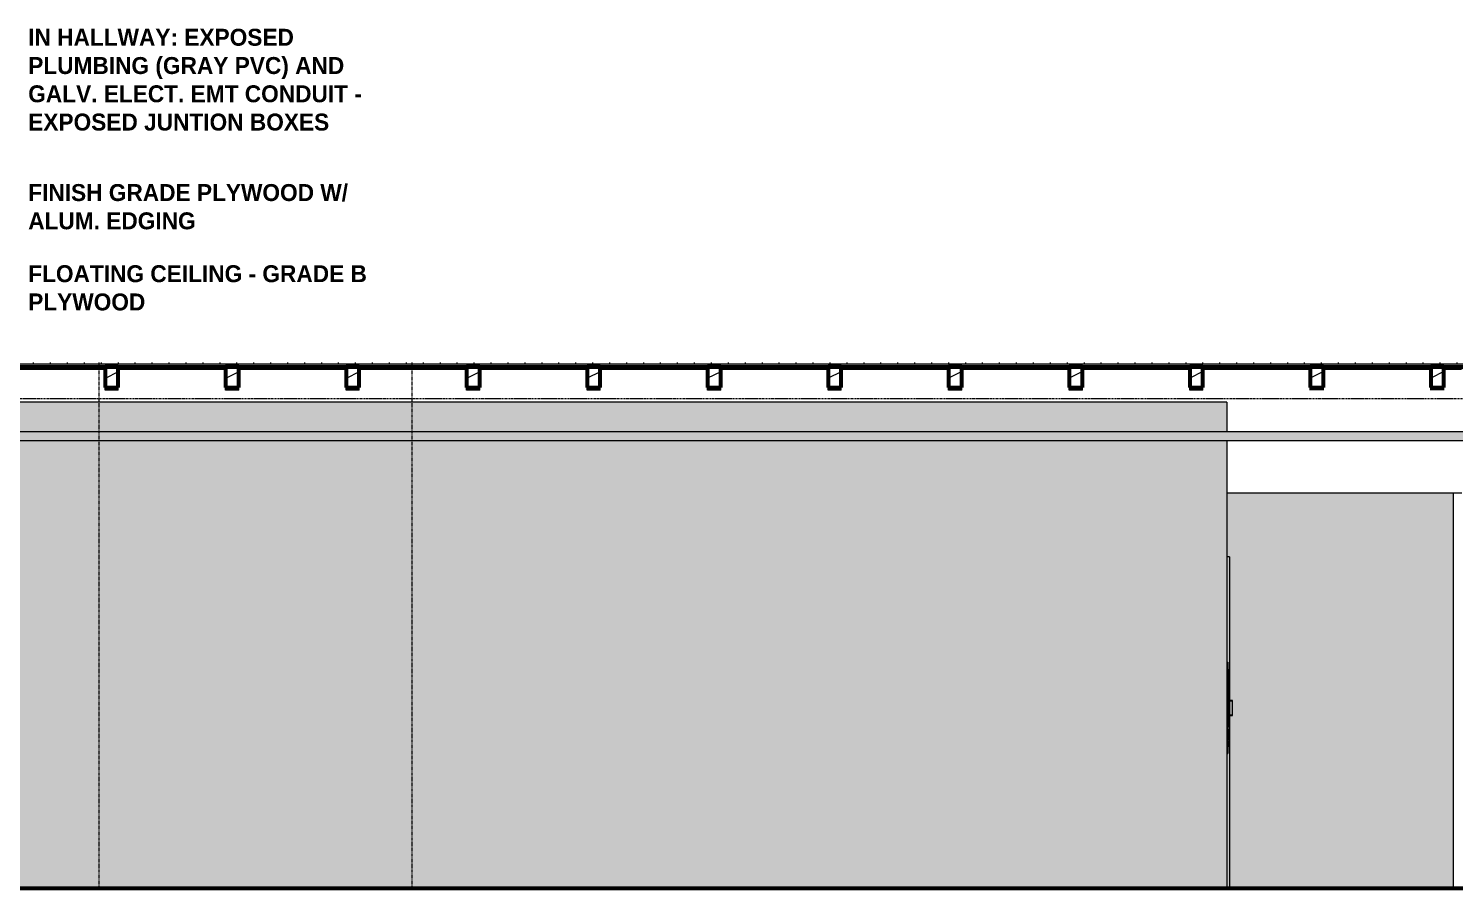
# Model space of a CAD drawing. Header units: inches. Extents: x 10304 to 16189, y 229 to 496.
# Drawn here: x 11051.7 to 11430.3, y 268 to 496.2 of the extents above; entities that cross this region are included whole.
import ezdxf

# ---------------------------------------------------------------- set-up
doc = ezdxf.new("R2010")
doc.units = ezdxf.units.IN
doc.header["$MEASUREMENT"] = 0
doc.linetypes.add('Aligning Line 1_8_', pattern=[0.25, 0.125, -0.125])
doc.linetypes.add('Grid Line 1_2_', pattern=[0.875, 0.5, -0.125, 0.125, -0.125])
for name, color, linetype, lineweight in [('0-1', 7, 'Continuous', 5), ('0-2', 10, 'Continuous', 9), ('A-DOOR', 31, 'Continuous', 18), ('A-DOOR-FRAM', 31, 'Continuous', 9), ('A-DOOR-FRAM-1', 31, 'Continuous', 18), ('A-FLOR-1', 53, 'Continuous', 5), ('A-FLOR-2', 250, 'Continuous', 60), ('A-FLOR-3', 7, 'Continuous', 18), ('A-FLOR-LEVL-1', 51, 'Grid Line 1_2_', 9), ('A-FLOR-MCUT-1', 7, 'Continuous', 18), ('A-FLOR-PATT-1', 10, 'Continuous', 9), ('A-FLOR-PATT-2', 253, 'Continuous', 9), ('A-ROOF-1', 7, 'Continuous', 18), ('E-FIRE', 2, 'Continuous', 9), ('G-ANNO-SYMB', 111, 'Aligning Line 1_8_', 9), ('G-ANNO-TEXT', 231, 'Continuous', 9), ('I-WALL', 2, 'Continuous', 18), ('I-WALL-3', 2, 'Continuous', 5), ('P-PIPE', 3, 'Continuous', 9), ('P-PIPE-1', 3, 'Continuous', 5), ('S-BEAM', 12, 'Continuous', 9), ('S-BEAM-1', 10, 'Continuous', 9), ('S-BEAM-2', 250, 'Continuous', 60)]:
    doc.layers.add(name, color=color, linetype=linetype, lineweight=lineweight)
doc.styles.add('Century Gothic_B', font='GOTHICB.TTF', dxfattribs={"height": 4.5})
pattern_1 = [(216.87, (11407.228, 7.997), (23.9897714, 15.993643), [3.998, -35.986]), (206.565, (11412.026, 5.598), (-7.99708, -7.99662), [8.941, -8.941]), (198.435, (11412.026, 1.599), (-15.993845, -7.997098), [5.058, -20.23])]
pattern_2 = [(180.895, (11407.228, 400.879), (22.072962879, 0.302817983), [3.199, -28.792]), (180.597, (11412.026, 400.829), (-11.193527481, -0.19964098), [7.997, -7.997]), (180.398, (11412.026, 400.746), (-17.592186552, -0.178205865), [4.798, -19.193])]

# ---------------------------------------------------------------- blocks, each defined once
blk = doc.blocks.new('CTR - 1st Phase - Shell_rvt-1-INTERIOR ELEVATION - CORRIDOR NORTH _302_N_ - 3RD FLOOR - NORTH WALL')
at = {"layer": 'A-FLOR-1'}
h = blk.add_hatch(color=256, dxfattribs=at)
h.paths.add_polyline_path([(11702.77, 405.38), (11712, 405.38), (11712, 406.39), (11683.5, 406.39), (11683.5, 405.75), (11687.61, 405.75), (11687.61, 405.38), (11688.74, 405.38)], flags=0)
h.paths.add_polyline_path([(11715.5, 405.38), (11744, 405.39), (11744, 406.39), (11715.5, 406.39), (11715.5, 405.52)], flags=0)
h.paths.add_polyline_path([(11008, 405.38), (11008, 406.39), (10979.5, 406.39), (10979.5, 405.38), (11007.85, 405.38)], flags=0)
h.paths.add_polyline_path([(11023.1, 405.38), (11024.23, 405.38), (11024.23, 405.75), (11040, 405.77), (11040, 406.39), (11011.5, 406.39), (11011.5, 405.38)], flags=0)
h.paths.add_polyline_path([(10967.19, 405.38), (10976, 405.38), (10976, 406.39), (10947.5, 406.39), (10947.5, 405.75), (10965.44, 405.75), (10965.44, 405.38), (10967.1, 405.38)], flags=0)
h.paths.add_polyline_path([(10354.9, 405.38), (10368, 405.38), (10368, 406.39), (10352.45, 406.38), (10352.46, 405.38)], flags=0)
h.paths.add_polyline_path([(10371.5, 405.38), (10400, 405.38), (10400, 406.39), (10371.5, 406.37), (10371.5, 405.51)], flags=0)
h.paths.add_polyline_path([(10403.5, 405.38), (10410.69, 405.38), (10410.69, 405.75), (10432, 405.75), (10432, 406.39), (10403.5, 406.39), (10403.5, 405.71)], flags=0)
h.paths.add_polyline_path([(10710.2, 405.38), (10710.94, 405.38), (10710.94, 405.75), (10720, 405.75), (10720, 406.39), (10691.5, 406.39), (10691.5, 405.38), (10709.81, 405.38)], flags=0)
h.paths.add_polyline_path([(10688, 405.38), (10688, 406.39), (10659.5, 406.39), (10659.5, 405.38), (10679.14, 405.38)], flags=0)
h.paths.add_polyline_path([(10652.15, 405.38), (10656, 405.38), (10656, 406.39), (10627.5, 406.39), (10627.5, 405.75), (10652.15, 405.75)], flags=0)
h.paths.add_polyline_path([(11433.9, 405.66), (11456, 405.66), (11456, 406.39), (11427.5, 406.39), (11427.5, 405.75), (11432.31, 405.75), (11432.31, 405.66)], flags=0)
h.paths.add_polyline_path([(11551.69, 405.66), (11551.69, 405.75), (11552, 405.75), (11552, 406.39), (11523.5, 406.39), (11523.5, 405.66), (11550.64, 405.66)], flags=0)
h.paths.add_polyline_path([(11460.42, 405.66), (11488, 405.66), (11488, 406.39), (11459.5, 406.39), (11459.5, 405.66)], flags=0)
h.paths.add_polyline_path([(11491.5, 405.66), (11520, 405.66), (11520, 406.39), (11491.5, 406.39), (11491.5, 405.71)], flags=0)
h.paths.add_polyline_path([(10819.5, 405.75), (10848, 405.75), (10848, 406.39), (10819.5, 406.39), (10819.5, 405.9)], flags=0)
h.paths.add_polyline_path([(11584, 405.75), (11584, 406.39), (11555.5, 406.39), (11555.5, 405.75), (11577.1, 405.75)], flags=0)
h.paths.add_polyline_path([(10766.26, 405.75), (10784, 405.75), (10784, 406.39), (10755.5, 406.39), (10755.5, 405.75)], flags=0)
h.paths.add_polyline_path([(11587.5, 405.75), (11616, 405.75), (11616, 406.39), (11587.5, 406.39), (11587.5, 405.79)], flags=0)
h.paths.add_polyline_path([(10816, 405.75), (10816, 406.39), (10787.5, 406.39), (10787.5, 405.75), (10809.82, 405.75)], flags=0)
h.paths.add_polyline_path([(10851.5, 405.75), (10880, 405.75), (10880, 406.39), (10851.5, 406.39), (10851.5, 405.87)], flags=0)
h.paths.add_polyline_path([(10752, 405.75), (10752, 406.39), (10723.5, 406.39), (10723.5, 405.75), (10744.48, 405.75)], flags=0)
h.paths.add_polyline_path([(10883.5, 405.75), (10912, 405.75), (10912, 406.39), (10883.5, 406.39), (10883.5, 405.84)], flags=0)
h.paths.add_polyline_path([(10915.5, 405.75), (10944, 405.75), (10944, 406.39), (10915.5, 406.39), (10915.5, 405.8)], flags=0)
h.paths.add_polyline_path([(10624, 405.75), (10624, 406.39), (10595.5, 406.39), (10595.5, 405.75), (10613.8, 405.75)], flags=0)
h.paths.add_polyline_path([(11619.5, 405.75), (11648, 405.75), (11648, 406.39), (11619.5, 406.39), (11619.5, 405.91)], flags=0)
h.paths.add_polyline_path([(10435.5, 405.75), (10464, 405.75), (10464, 406.39), (10435.5, 406.39), (10435.5, 406.21)], flags=0)
h.paths.add_polyline_path([(11424, 405.75), (11424, 406.39), (11395.5, 406.39), (11395.5, 405.75), (11419.64, 405.75)], flags=0)
h.paths.add_polyline_path([(11651.5, 405.75), (11680, 405.75), (11680, 406.39), (11651.5, 406.39), (11651.5, 406.03)], flags=0)
h.paths.add_polyline_path([(10467.5, 405.75), (10496, 405.75), (10496, 406.39), (10467.5, 406.39), (10467.5, 406.14)], flags=0)
h.paths.add_polyline_path([(11392, 405.75), (11392, 406.39), (11363.5, 406.39), (11363.5, 405.75), (11376.08, 405.75)], flags=0)
h.paths.add_polyline_path([(10592, 405.75), (10592, 406.39), (10563.5, 406.39), (10563.5, 405.75), (10570.25, 405.75)], flags=0)
h.paths.add_polyline_path([(11360, 405.75), (11360, 406.39), (11331.5, 406.39), (11331.5, 405.75), (11354.3, 405.75)], flags=0)
h.paths.add_polyline_path([(11168, 405.75), (11168, 406.39), (11139.5, 406.39), (11139.5, 405.75), (11158.29, 405.75)], flags=0)
h.paths.add_polyline_path([(11328, 405.75), (11328, 406.39), (11299.5, 406.39), (11299.5, 405.75), (11310.74, 405.75)], flags=0)
h.paths.add_polyline_path([(11043.5, 405.75), (11072, 405.75), (11072, 406.39), (11043.5, 406.39), (11043.5, 405.77)], flags=0)
h.paths.add_polyline_path([(10499.5, 405.75), (10528, 405.75), (10528, 406.39), (10499.5, 406.39), (10499.5, 406.08)], flags=0)
h.paths.add_polyline_path([(11296, 405.75), (11296, 406.39), (11267.5, 406.39), (11267.5, 405.75), (11288.96, 405.75)], flags=0)
h.paths.add_polyline_path([(10560, 405.75), (10560, 406.39), (10531.5, 406.39), (10531.5, 405.75), (10548.47, 405.75)], flags=0)
h.paths.add_polyline_path([(11075.5, 405.75), (11104, 405.75), (11104, 406.39), (11075.5, 406.39), (11075.5, 405.8)], flags=0)
h.paths.add_polyline_path([(11264, 405.75), (11264, 406.39), (11235.5, 406.39), (11235.5, 405.75), (11245.4, 405.75)], flags=0)
h.paths.add_polyline_path([(11107.5, 405.75), (11136, 405.75), (11136, 406.39), (11107.5, 406.39), (11107.5, 405.83)], flags=0)
h.paths.add_polyline_path([(11232, 405.75), (11232, 406.39), (11203.5, 406.39), (11203.5, 405.75), (11223.63, 405.75)], flags=0)
h.paths.add_polyline_path([(11171.5, 405.75), (11200, 405.75), (11200, 406.39), (11171.5, 406.39), (11171.5, 405.88)], flags=0)
at = {"layer": 'A-FLOR-PATT-1'}
h = blk.add_hatch(dxfattribs=at)
h.set_pattern_fill('FP_1', color=256, style=0, pattern_type=2)
h.set_pattern_definition([(0, (11404.029, 0), (0, 2.399), []), (315, (11404.029, 0), (2.3985062, 0), [3.393, -3.393]), (45, (11404.029, 0), (2.3985062, 0), [3.393, -3.393])])
h.paths.add_polyline_path([(11724.55, 406.39), (11746.33, 406.39), (11746.31, 407.14), (10352.45, 407.14), (10352.46, 406.39), (11702.77, 406.39)], flags=0)
at = {"layer": 'A-FLOR-PATT-2'}
h = blk.add_hatch(dxfattribs=at)
h.set_pattern_fill('FP_2', color=256, style=0, pattern_type=2)
h.set_pattern_definition([(0, (11404.029, 0), (0, 4.5), []), (90, (11404.029, 0), (-4.5, 3e-16), [])])
h.paths.add_polyline_path([(11092.95, 407.14), (11746.33, 407.14), (11746.33, 407.54), (10352.45, 407.54), (10352.45, 407.14), (11071.17, 407.14)], flags=0)
at = {"layer": 'A-FLOR-2'}
for p, q in [((10352.45, 406.39), (11746.33, 406.39)), ((11746.33, 268), (10352.45, 268))]:
    blk.add_line(p, q, dxfattribs=at)
at = {"layer": 'A-FLOR-3'}
for p, q in [((11043.5, 405.75), (11072, 405.75)), ((11075.5, 405.75), (11104, 405.75)), ((11107.5, 405.75), (11136, 405.75)), ((11139.5, 405.75), (11168, 405.75)), ((11171.5, 405.75), (11200, 405.75)), ((11203.5, 405.75), (11232, 405.75)), ((11235.5, 405.75), (11264, 405.75)), ((11267.5, 405.75), (11296, 405.75)), ((11299.5, 405.75), (11328, 405.75)), ((11331.5, 405.75), (11360, 405.75)), ((11363.5, 405.75), (11392, 405.75)), ((11395.5, 405.75), (11424, 405.75)), ((11427.5, 405.75), (11432.19, 405.75))]:
    blk.add_line(p, q, dxfattribs=at)
at = {"layer": 'A-FLOR-MCUT-1'}
blk.add_line((11746.33, 407.14), (10352.45, 407.14), dxfattribs=at)
at = {"layer": 'A-ROOF-1'}
blk.add_line((11432.31, 372.87), (11369.86, 372.87), dxfattribs=at)
blk = doc.blocks.new('LVL-Laminated Veneer Lumber - 4X6 S_ PINE - NO_ 1-V20-INTERIOR ELEVATION - CORRIDOR NORTH _302_N_ - 3RD FLOOR - NORTH WALL')
at = {"layer": 'S-BEAM'}
h = blk.add_hatch(dxfattribs=at)
h.set_pattern_fill('FP_5', color=256, style=0, pattern_type=2)
h.set_pattern_definition(pattern_1)
h.paths.add_polyline_path([(11072, 400.89), (11075.5, 400.89), (11075.5, 406.39), (11072, 406.39), (11072, 405.75)], flags=0)
at = {"layer": 'S-BEAM-1'}
h = blk.add_hatch(dxfattribs=at)
h.set_pattern_fill('FP_6', color=256, style=0, pattern_type=2)
h.set_pattern_definition(pattern_2)
h.paths.add_polyline_path([(11075.5, 400.25), (11075.5, 400.89), (11072, 400.89), (11072, 400.25)], flags=0)
for p, q in [((11072, 400.25), (11072, 400.89)), ((11075.5, 400.25), (11072, 400.25)), ((11075.5, 400.25), (11075.5, 400.89))]:
    blk.add_line(p, q, dxfattribs=at)
at = {"layer": 'S-BEAM-2'}
for p, q in [((11075.5, 406.39), (11072, 406.39)), ((11072, 406.39), (11072, 400.89)), ((11075.5, 400.89), (11075.5, 406.39)), ((11072, 400.89), (11075.5, 400.89))]:
    blk.add_line(p, q, dxfattribs=at)
blk = doc.blocks.new('LVL-Laminated Veneer Lumber - 4X6 S_ PINE - NO_ 1-V21-INTERIOR ELEVATION - CORRIDOR NORTH _302_N_ - 3RD FLOOR - NORTH WALL')
at = {"layer": 'S-BEAM'}
h = blk.add_hatch(dxfattribs=at)
h.set_pattern_fill('FP_5', color=256, style=0, pattern_type=2)
h.set_pattern_definition(pattern_1)
h.paths.add_polyline_path([(11104, 400.89), (11107.5, 400.89), (11107.5, 406.39), (11104, 406.39), (11104, 405.75)], flags=0)
at = {"layer": 'S-BEAM-1'}
h = blk.add_hatch(dxfattribs=at)
h.set_pattern_fill('FP_6', color=256, style=0, pattern_type=2)
h.set_pattern_definition(pattern_2)
h.paths.add_polyline_path([(11107.5, 400.25), (11107.5, 400.89), (11104, 400.89), (11104, 400.25)], flags=0)
for p, q in [((11104, 400.25), (11104, 400.89)), ((11107.5, 400.25), (11104, 400.25)), ((11107.5, 400.25), (11107.5, 400.89))]:
    blk.add_line(p, q, dxfattribs=at)
at = {"layer": 'S-BEAM-2'}
for p, q in [((11107.5, 406.39), (11104, 406.39)), ((11104, 406.39), (11104, 400.89)), ((11107.5, 400.89), (11107.5, 406.39)), ((11104, 400.89), (11107.5, 400.89))]:
    blk.add_line(p, q, dxfattribs=at)
blk = doc.blocks.new('LVL-Laminated Veneer Lumber - 4X6 S_ PINE - NO_ 1-V22-INTERIOR ELEVATION - CORRIDOR NORTH _302_N_ - 3RD FLOOR - NORTH WALL')
at = {"layer": 'S-BEAM'}
h = blk.add_hatch(dxfattribs=at)
h.set_pattern_fill('FP_5', color=256, style=0, pattern_type=2)
h.set_pattern_definition(pattern_1)
h.paths.add_polyline_path([(11139.5, 400.89), (11139.5, 406.39), (11136, 406.39), (11136, 400.89), (11136.51, 400.89)], flags=0)
at = {"layer": 'S-BEAM-1'}
h = blk.add_hatch(dxfattribs=at)
h.set_pattern_fill('FP_6', color=256, style=0, pattern_type=2)
h.set_pattern_definition(pattern_2)
h.paths.add_polyline_path([(11136, 400.25), (11139.5, 400.25), (11139.5, 400.89), (11136, 400.89)], flags=0)
for p, q in [((11136, 400.25), (11136, 400.89)), ((11139.5, 400.25), (11136, 400.25)), ((11139.5, 400.25), (11139.5, 400.89))]:
    blk.add_line(p, q, dxfattribs=at)
at = {"layer": 'S-BEAM-2'}
for p, q in [((11139.5, 406.39), (11136, 406.39)), ((11136, 406.39), (11136, 400.89)), ((11139.5, 400.89), (11139.5, 406.39)), ((11136, 400.89), (11139.5, 400.89))]:
    blk.add_line(p, q, dxfattribs=at)
blk = doc.blocks.new('LVL-Laminated Veneer Lumber - 4X6 S_ PINE - NO_ 1-V23-INTERIOR ELEVATION - CORRIDOR NORTH _302_N_ - 3RD FLOOR - NORTH WALL')
at = {"layer": 'S-BEAM'}
h = blk.add_hatch(dxfattribs=at)
h.set_pattern_fill('FP_5', color=256, style=0, pattern_type=2)
h.set_pattern_definition(pattern_1)
h.paths.add_polyline_path([(11168, 400.89), (11171.5, 400.89), (11171.5, 406.39), (11168, 406.39), (11168, 405.75)], flags=0)
at = {"layer": 'S-BEAM-1'}
h = blk.add_hatch(dxfattribs=at)
h.set_pattern_fill('FP_6', color=256, style=0, pattern_type=2)
h.set_pattern_definition(pattern_2)
h.paths.add_polyline_path([(11171.5, 400.25), (11171.5, 400.89), (11168, 400.89), (11168, 400.25)], flags=0)
for p, q in [((11168, 400.25), (11168, 400.89)), ((11171.5, 400.25), (11168, 400.25)), ((11171.5, 400.25), (11171.5, 400.89))]:
    blk.add_line(p, q, dxfattribs=at)
at = {"layer": 'S-BEAM-2'}
for p, q in [((11171.5, 406.39), (11168, 406.39)), ((11168, 406.39), (11168, 400.89)), ((11171.5, 400.89), (11171.5, 406.39)), ((11168, 400.89), (11171.5, 400.89))]:
    blk.add_line(p, q, dxfattribs=at)
blk = doc.blocks.new('LVL-Laminated Veneer Lumber - 4X6 S_ PINE - NO_ 1-V24-INTERIOR ELEVATION - CORRIDOR NORTH _302_N_ - 3RD FLOOR - NORTH WALL')
at = {"layer": 'S-BEAM'}
h = blk.add_hatch(dxfattribs=at)
h.set_pattern_fill('FP_5', color=256, style=0, pattern_type=2)
h.set_pattern_definition(pattern_1)
h.paths.add_polyline_path([(11203.5, 400.89), (11203.5, 406.39), (11200, 406.39), (11200, 400.89), (11201.85, 400.89)], flags=0)
at = {"layer": 'S-BEAM-1'}
h = blk.add_hatch(dxfattribs=at)
h.set_pattern_fill('FP_6', color=256, style=0, pattern_type=2)
h.set_pattern_definition(pattern_2)
h.paths.add_polyline_path([(11200, 400.25), (11203.5, 400.25), (11203.5, 400.89), (11200, 400.89)], flags=0)
for p, q in [((11200, 400.25), (11200, 400.89)), ((11203.5, 400.25), (11200, 400.25)), ((11203.5, 400.25), (11203.5, 400.89))]:
    blk.add_line(p, q, dxfattribs=at)
at = {"layer": 'S-BEAM-2'}
for p, q in [((11203.5, 406.39), (11200, 406.39)), ((11200, 406.39), (11200, 400.89)), ((11203.5, 400.89), (11203.5, 406.39)), ((11200, 400.89), (11203.5, 400.89))]:
    blk.add_line(p, q, dxfattribs=at)
blk = doc.blocks.new('LVL-Laminated Veneer Lumber - 4X6 S_ PINE - NO_ 1-V25-INTERIOR ELEVATION - CORRIDOR NORTH _302_N_ - 3RD FLOOR - NORTH WALL')
at = {"layer": 'S-BEAM'}
h = blk.add_hatch(dxfattribs=at)
h.set_pattern_fill('FP_5', color=256, style=0, pattern_type=2)
h.set_pattern_definition(pattern_1)
h.paths.add_polyline_path([(11232, 400.89), (11235.5, 400.89), (11235.5, 406.39), (11232, 406.39), (11232, 405.75)], flags=0)
at = {"layer": 'S-BEAM-1'}
h = blk.add_hatch(dxfattribs=at)
h.set_pattern_fill('FP_6', color=256, style=0, pattern_type=2)
h.set_pattern_definition(pattern_2)
h.paths.add_polyline_path([(11235.5, 400.25), (11235.5, 400.89), (11232, 400.89), (11232, 400.25)], flags=0)
for p, q in [((11232, 400.25), (11232, 400.89)), ((11235.5, 400.25), (11232, 400.25)), ((11235.5, 400.25), (11235.5, 400.89))]:
    blk.add_line(p, q, dxfattribs=at)
at = {"layer": 'S-BEAM-2'}
for p, q in [((11235.5, 406.39), (11232, 406.39)), ((11232, 406.39), (11232, 400.89)), ((11235.5, 400.89), (11235.5, 406.39)), ((11232, 400.89), (11235.5, 400.89))]:
    blk.add_line(p, q, dxfattribs=at)
blk = doc.blocks.new('LVL-Laminated Veneer Lumber - 4X6 S_ PINE - NO_ 1-V26-INTERIOR ELEVATION - CORRIDOR NORTH _302_N_ - 3RD FLOOR - NORTH WALL')
at = {"layer": 'S-BEAM'}
h = blk.add_hatch(dxfattribs=at)
h.set_pattern_fill('FP_5', color=256, style=0, pattern_type=2)
h.set_pattern_definition(pattern_1)
h.paths.add_polyline_path([(11267.5, 400.89), (11267.5, 406.39), (11264, 406.39), (11264, 400.89), (11267.18, 400.89)], flags=0)
at = {"layer": 'S-BEAM-1'}
h = blk.add_hatch(dxfattribs=at)
h.set_pattern_fill('FP_6', color=256, style=0, pattern_type=2)
h.set_pattern_definition(pattern_2)
h.paths.add_polyline_path([(11264, 400.25), (11267.5, 400.25), (11267.5, 400.89), (11264, 400.89)], flags=0)
for p, q in [((11264, 400.25), (11264, 400.89)), ((11267.5, 400.25), (11264, 400.25)), ((11267.5, 400.25), (11267.5, 400.89))]:
    blk.add_line(p, q, dxfattribs=at)
at = {"layer": 'S-BEAM-2'}
for p, q in [((11267.5, 406.39), (11264, 406.39)), ((11264, 406.39), (11264, 400.89)), ((11267.5, 400.89), (11267.5, 406.39)), ((11264, 400.89), (11267.5, 400.89))]:
    blk.add_line(p, q, dxfattribs=at)
blk = doc.blocks.new('LVL-Laminated Veneer Lumber - 4X6 S_ PINE - NO_ 1-V27-INTERIOR ELEVATION - CORRIDOR NORTH _302_N_ - 3RD FLOOR - NORTH WALL')
at = {"layer": 'S-BEAM'}
h = blk.add_hatch(dxfattribs=at)
h.set_pattern_fill('FP_5', color=256, style=0, pattern_type=2)
h.set_pattern_definition(pattern_1)
h.paths.add_polyline_path([(11296, 400.89), (11299.5, 400.89), (11299.5, 406.39), (11296, 406.39), (11296, 405.75)], flags=0)
at = {"layer": 'S-BEAM-1'}
h = blk.add_hatch(dxfattribs=at)
h.set_pattern_fill('FP_6', color=256, style=0, pattern_type=2)
h.set_pattern_definition(pattern_2)
h.paths.add_polyline_path([(11299.5, 400.25), (11299.5, 400.89), (11296, 400.89), (11296, 400.25)], flags=0)
for p, q in [((11296, 400.25), (11296, 400.89)), ((11299.5, 400.25), (11296, 400.25)), ((11299.5, 400.25), (11299.5, 400.89))]:
    blk.add_line(p, q, dxfattribs=at)
at = {"layer": 'S-BEAM-2'}
for p, q in [((11299.5, 406.39), (11296, 406.39)), ((11296, 406.39), (11296, 400.89)), ((11299.5, 400.89), (11299.5, 406.39)), ((11296, 400.89), (11299.5, 400.89))]:
    blk.add_line(p, q, dxfattribs=at)
blk = doc.blocks.new('LVL-Laminated Veneer Lumber - 4X6 S_ PINE - NO_ 1-V28-INTERIOR ELEVATION - CORRIDOR NORTH _302_N_ - 3RD FLOOR - NORTH WALL')
at = {"layer": 'S-BEAM'}
h = blk.add_hatch(dxfattribs=at)
h.set_pattern_fill('FP_5', color=256, style=0, pattern_type=2)
h.set_pattern_definition(pattern_1)
h.paths.add_polyline_path([(11331.5, 400.89), (11331.5, 406.39), (11328, 406.39), (11328, 400.89)], flags=0)
at = {"layer": 'S-BEAM-1'}
h = blk.add_hatch(dxfattribs=at)
h.set_pattern_fill('FP_6', color=256, style=0, pattern_type=2)
h.set_pattern_definition(pattern_2)
h.paths.add_polyline_path([(11331.5, 400.25), (11331.5, 400.89), (11328, 400.89), (11328, 400.25)], flags=0)
for p, q in [((11328, 400.25), (11328, 400.89)), ((11331.5, 400.25), (11328, 400.25)), ((11331.5, 400.25), (11331.5, 400.89))]:
    blk.add_line(p, q, dxfattribs=at)
at = {"layer": 'S-BEAM-2'}
for p, q in [((11331.5, 406.39), (11328, 406.39)), ((11328, 406.39), (11328, 400.89)), ((11331.5, 400.89), (11331.5, 406.39)), ((11328, 400.89), (11331.5, 400.89))]:
    blk.add_line(p, q, dxfattribs=at)
blk = doc.blocks.new('LVL-Laminated Veneer Lumber - 4X6 S_ PINE - NO_ 1-V29-INTERIOR ELEVATION - CORRIDOR NORTH _302_N_ - 3RD FLOOR - NORTH WALL')
at = {"layer": 'S-BEAM'}
h = blk.add_hatch(dxfattribs=at)
h.set_pattern_fill('FP_5', color=256, style=0, pattern_type=2)
h.set_pattern_definition(pattern_1)
h.paths.add_polyline_path([(11363.5, 400.89), (11363.5, 406.39), (11360, 406.39), (11360, 400.89), (11362.61, 400.89)], flags=0)
at = {"layer": 'S-BEAM-1'}
h = blk.add_hatch(dxfattribs=at)
h.set_pattern_fill('FP_6', color=256, style=0, pattern_type=2)
h.set_pattern_definition(pattern_2)
h.paths.add_polyline_path([(11363.5, 400.25), (11363.5, 400.89), (11360, 400.89), (11360, 400.25), (11362.61, 400.25)], flags=0)
for p, q in [((11360, 400.25), (11360, 400.89)), ((11363.5, 400.25), (11360, 400.25)), ((11363.5, 400.25), (11363.5, 400.89))]:
    blk.add_line(p, q, dxfattribs=at)
at = {"layer": 'S-BEAM-2'}
for p, q in [((11363.5, 406.39), (11360, 406.39)), ((11360, 406.39), (11360, 400.89)), ((11363.5, 400.89), (11363.5, 406.39)), ((11360, 400.89), (11363.5, 400.89))]:
    blk.add_line(p, q, dxfattribs=at)
blk = doc.blocks.new('LVL-Laminated Veneer Lumber - 4X6 S_ PINE - NO_ 1-2262889-INTERIOR ELEVATION - CORRIDOR NORTH _302_N_ - 3RD FLOOR - NORTH WALL')
at = {"layer": 'S-BEAM'}
h = blk.add_hatch(dxfattribs=at)
h.set_pattern_fill('FP_5', color=256, style=0, pattern_type=2)
h.set_pattern_definition(pattern_1)
h.paths.add_polyline_path([(11392, 400.89), (11395.5, 400.89), (11395.5, 406.39), (11392, 406.39), (11392, 405.75)], flags=0)
at = {"layer": 'S-BEAM-1'}
h = blk.add_hatch(dxfattribs=at)
h.set_pattern_fill('FP_6', color=256, style=0, pattern_type=2)
h.set_pattern_definition(pattern_2)
h.paths.add_polyline_path([(11392, 400.25), (11395.5, 400.25), (11395.5, 400.89), (11392, 400.89)], flags=0)
for p, q in [((11392, 400.25), (11392, 400.89)), ((11395.5, 400.25), (11395.5, 400.89))]:
    blk.add_line(p, q, dxfattribs=at)
at = {"layer": 'S-BEAM-2'}
for p, q in [((11395.5, 406.39), (11392, 406.39)), ((11392, 406.39), (11392, 400.89)), ((11395.5, 400.89), (11395.5, 406.39)), ((11392, 400.89), (11395.5, 400.89))]:
    blk.add_line(p, q, dxfattribs=at)
blk = doc.blocks.new('LVL-Laminated Veneer Lumber - 4X6 S_ PINE - NO_ 1-V30-INTERIOR ELEVATION - CORRIDOR NORTH _302_N_ - 3RD FLOOR - NORTH WALL')
at = {"layer": 'S-BEAM'}
h = blk.add_hatch(dxfattribs=at)
h.set_pattern_fill('FP_5', color=256, style=0, pattern_type=2)
h.set_pattern_definition(pattern_1)
h.paths.add_polyline_path([(11425.92, 400.89), (11427.5, 400.89), (11427.5, 406.39), (11424, 406.39), (11424, 400.89)], flags=0)
at = {"layer": 'S-BEAM-1'}
h = blk.add_hatch(dxfattribs=at)
h.set_pattern_fill('FP_6', color=256, style=0, pattern_type=2)
h.set_pattern_definition(pattern_2)
h.paths.add_polyline_path([(11427.5, 400.25), (11427.5, 400.89), (11424, 400.89), (11424, 400.25), (11426.07, 400.25)], flags=0)
for p, q in [((11424, 400.25), (11424, 400.89)), ((11427.5, 400.25), (11427.5, 400.89))]:
    blk.add_line(p, q, dxfattribs=at)
at = {"layer": 'S-BEAM-2'}
for p, q in [((11427.5, 406.39), (11424, 406.39)), ((11424, 406.39), (11424, 400.89)), ((11427.5, 400.89), (11427.5, 406.39)), ((11424, 400.89), (11427.5, 400.89))]:
    blk.add_line(p, q, dxfattribs=at)
blk = doc.blocks.new('CTR - 1st Phase - Structure_rvt-1-INTERIOR ELEVATION - CORRIDOR NORTH _302_N_ - 3RD FLOOR - NORTH WALL')
at = {"layer": '0-2'}
for name in ['LVL-Laminated Veneer Lumber - 4X6 S_ PINE - NO_ 1-V20-INTERIOR ELEVATION - CORRIDOR NORTH _302_N_ - 3RD FLOOR - NORTH WALL', 'LVL-Laminated Veneer Lumber - 4X6 S_ PINE - NO_ 1-V21-INTERIOR ELEVATION - CORRIDOR NORTH _302_N_ - 3RD FLOOR - NORTH WALL', 'LVL-Laminated Veneer Lumber - 4X6 S_ PINE - NO_ 1-V22-INTERIOR ELEVATION - CORRIDOR NORTH _302_N_ - 3RD FLOOR - NORTH WALL', 'LVL-Laminated Veneer Lumber - 4X6 S_ PINE - NO_ 1-V23-INTERIOR ELEVATION - CORRIDOR NORTH _302_N_ - 3RD FLOOR - NORTH WALL', 'LVL-Laminated Veneer Lumber - 4X6 S_ PINE - NO_ 1-V24-INTERIOR ELEVATION - CORRIDOR NORTH _302_N_ - 3RD FLOOR - NORTH WALL', 'LVL-Laminated Veneer Lumber - 4X6 S_ PINE - NO_ 1-V25-INTERIOR ELEVATION - CORRIDOR NORTH _302_N_ - 3RD FLOOR - NORTH WALL', 'LVL-Laminated Veneer Lumber - 4X6 S_ PINE - NO_ 1-V26-INTERIOR ELEVATION - CORRIDOR NORTH _302_N_ - 3RD FLOOR - NORTH WALL', 'LVL-Laminated Veneer Lumber - 4X6 S_ PINE - NO_ 1-V27-INTERIOR ELEVATION - CORRIDOR NORTH _302_N_ - 3RD FLOOR - NORTH WALL', 'LVL-Laminated Veneer Lumber - 4X6 S_ PINE - NO_ 1-V28-INTERIOR ELEVATION - CORRIDOR NORTH _302_N_ - 3RD FLOOR - NORTH WALL', 'LVL-Laminated Veneer Lumber - 4X6 S_ PINE - NO_ 1-V29-INTERIOR ELEVATION - CORRIDOR NORTH _302_N_ - 3RD FLOOR - NORTH WALL', 'LVL-Laminated Veneer Lumber - 4X6 S_ PINE - NO_ 1-2262889-INTERIOR ELEVATION - CORRIDOR NORTH _302_N_ - 3RD FLOOR - NORTH WALL', 'LVL-Laminated Veneer Lumber - 4X6 S_ PINE - NO_ 1-V30-INTERIOR ELEVATION - CORRIDOR NORTH _302_N_ - 3RD FLOOR - NORTH WALL']:
    blk.add_blockref(name, (0, 0), dxfattribs=at)
blk = doc.blocks.new('HOLLOW METAL - UNIT DOOR-2191978-INTERIOR ELEVATION - CORRIDOR NORTH _302_N_ - 3RD FLOOR - NORTH WALL')
at = {"layer": 'A-DOOR-FRAM-1'}
h = blk.add_hatch(color=256, dxfattribs=at)
h.paths.add_polyline_path([(11370.61, 268), (11370.61, 313.87), (11370.36, 313.87), (11370.36, 313.6), (11370.11, 313.6), (11370.11, 313.53), (11370.36, 313.53), (11370.36, 312.17), (11370.11, 312.17), (11370.11, 312.06), (11370.36, 312.06), (11370.36, 310.97), (11370.11, 310.97), (11370.11, 310.12), (11370.36, 310.12), (11370.36, 309.03), (11370.11, 309.03), (11370.11, 308.8), (11370.36, 308.8), (11370.36, 307.56), (11370.11, 307.56), (11370.11, 307.19), (11370.36, 307.19), (11370.36, 307), (11370.11, 307), (11370.11, 306.73), (11370.36, 306.73), (11370.36, 305.73), (11370.11, 305.73), (11370.11, 303.75), (11369.86, 303.75), (11369.86, 268)], flags=0)
h.paths.add_polyline_path([(11370.61, 314), (11370.61, 317.75), (11370.36, 317.75), (11370.36, 316.95), (11370.11, 316.95), (11370.11, 316.69), (11370.36, 316.69), (11370.36, 315.54), (11370.11, 315.54), (11370.11, 315.17), (11370.36, 315.17), (11370.36, 314.99), (11370.11, 314.99), (11370.11, 314.76), (11370.36, 314.76), (11370.36, 314)], flags=0)
h.paths.add_polyline_path([(11370.36, 317.87), (11370.61, 317.87), (11370.61, 356), (11369.86, 356), (11369.86, 328), (11370.11, 328), (11370.11, 326.11), (11370.36, 326.11), (11370.36, 324.86), (11370.11, 324.86), (11370.11, 324.59), (11370.36, 324.59), (11370.36, 323.5), (11370.11, 323.5), (11370.11, 323.18), (11370.36, 323.18), (11370.36, 322.03), (11370.11, 322.03), (11370.11, 321.75), (11370.36, 321.75), (11370.36, 320.59), (11370.11, 320.59), (11370.11, 320.29), (11370.36, 320.29), (11370.36, 320.11), (11370.11, 320.11), (11370.11, 319.76), (11370.36, 319.76), (11370.36, 318.61), (11370.11, 318.61), (11370.11, 318.31), (11370.36, 318.29), (11370.36, 317.94)], flags=0)
at = {"layer": 'A-DOOR-FRAM'}
for p, q in [((11370.61, 356), (11369.86, 356)), ((11370.61, 356), (11370.61, 317.87)), ((11370.61, 317.75), (11370.61, 314)), ((11370.61, 313.87), (11370.61, 268))]:
    blk.add_line(p, q, dxfattribs=at)
blk = doc.blocks.new('104416 - Fire Extinguishers - Wall - Class A - Light - 2A-2205533-INTERIOR ELEVATION - CORRIDOR NORTH _302_N_ - 3RD FLOOR - NORTH WALL')
at = {"layer": 'E-FIRE'}
for points in [[(11369.86, 303.75), (11370.11, 303.75), (11370.11, 328), (11369.86, 328), (11369.86, 304.19)], [(11370.11, 326.02), (11370.36, 326.02), (11370.36, 326.11), (11370.11, 326.11)], [(11370.36, 325.96), (11370.36, 326.02), (11370.11, 326.02), (11370.11, 325.96)], [(11370.36, 325.8), (11370.36, 325.96), (11370.11, 325.96), (11370.11, 325.8)], [(11370.36, 325.5), (11370.36, 325.8), (11370.11, 325.8), (11370.11, 325.5)], [(11370.36, 324.86), (11370.36, 325.5), (11370.11, 325.5), (11370.11, 324.86)], [(11370.36, 324.56), (11370.36, 324.59), (11370.11, 324.59), (11370.11, 324.56)], [(11370.36, 323.5), (11370.36, 324.56), (11370.11, 324.56), (11370.11, 323.5)], [(11370.36, 322.99), (11370.36, 323.18), (11370.11, 323.18), (11370.11, 322.99)], [(11370.36, 322.21), (11370.36, 322.99), (11370.11, 322.99), (11370.11, 322.21)], [(11370.36, 322.02), (11370.36, 322.21), (11370.11, 322.21), (11370.11, 322.02)], [(11370.36, 321.72), (11370.36, 321.75), (11370.11, 321.75), (11370.11, 321.72)], [(11370.36, 321.65), (11370.36, 321.72), (11370.11, 321.72), (11370.11, 321.65)], [(11370.11, 321.46), (11370.36, 321.46), (11370.36, 321.65), (11370.11, 321.65), (11370.11, 321.51)], [(11370.11, 321.17), (11370.36, 321.19), (11370.36, 321.46), (11370.11, 321.46), (11370.11, 321.19)], [(11370.36, 320.89), (11370.36, 321.17), (11370.11, 321.17), (11370.11, 320.89)], [(11370.36, 320.7), (11370.36, 320.89), (11370.11, 320.88), (11370.11, 320.7)], [(11370.36, 320.64), (11370.36, 320.7), (11370.11, 320.7), (11370.11, 320.64)], [(11370.36, 320.59), (11370.36, 320.64), (11370.11, 320.64), (11370.11, 320.59)], [(11370.36, 320.11), (11370.36, 320.29), (11370.11, 320.29), (11370.11, 320.11)], [(11370.36, 319.58), (11370.36, 319.76), (11370.11, 319.76), (11370.11, 319.58)], [(11370.36, 319.49), (11370.36, 319.58), (11370.11, 319.58), (11370.11, 319.49)], [(11370.36, 319.17), (11370.36, 319.49), (11370.11, 319.49), (11370.11, 319.17)], [(11370.36, 318.96), (11370.36, 319.17), (11370.11, 319.17), (11370.11, 318.96)], [(11370.36, 318.83), (11370.36, 318.96), (11370.11, 318.96), (11370.11, 318.83)], [(11370.36, 318.79), (11370.36, 318.83), (11370.11, 318.83), (11370.11, 318.79)], [(11370.36, 318.61), (11370.36, 318.79), (11370.11, 318.79), (11370.11, 318.61)], [(11370.36, 318.29), (11370.36, 318.31), (11370.11, 318.29)], [(11370.36, 318.18), (11370.36, 318.29), (11370.11, 318.29), (11370.11, 318.18)], [(11370.36, 317.97), (11370.36, 318.18), (11370.11, 318.18), (11370.11, 317.97)], [(11370.64, 313.87), (11371.36, 313.87), (11371.36, 317.87), (11370.11, 317.87), (11370.11, 317.75), (11371.24, 317.75), (11371.24, 314), (11370.11, 314), (11370.11, 313.87), (11370.61, 313.87)], [(11370.36, 317.3), (11370.36, 317.69), (11370.11, 317.69), (11370.11, 317.3)], [(11370.11, 317.04), (11370.36, 317.04), (11370.36, 317.3), (11370.11, 317.3)], [(11370.36, 316.95), (11370.36, 317.04), (11370.11, 317.04), (11370.11, 316.95)], [(11370.36, 316.51), (11370.36, 316.69), (11370.11, 316.69), (11370.11, 316.51)], [(11370.36, 315.74), (11370.36, 316.51), (11370.11, 316.51), (11370.11, 315.74)], [(11370.36, 315.54), (11370.36, 315.74), (11370.11, 315.74), (11370.11, 315.54)], [(11370.36, 314.99), (11370.36, 315.17), (11370.11, 315.17), (11370.11, 314.99)], [(11370.11, 313.44), (11370.36, 313.44), (11370.36, 313.53), (11370.11, 313.53)], [(11370.36, 313.22), (11370.36, 313.44), (11370.11, 313.44), (11370.11, 313.22)], [(11370.36, 312.95), (11370.36, 313.22), (11370.11, 313.22), (11370.11, 312.95)], [(11370.11, 312.84), (11370.36, 312.84), (11370.36, 312.95), (11370.11, 312.95)], [(11370.36, 312.75), (11370.36, 312.84), (11370.11, 312.84), (11370.11, 312.75)], [(11370.36, 312.48), (11370.36, 312.75), (11370.11, 312.74), (11370.11, 312.48)], [(11370.11, 312.26), (11370.36, 312.26), (11370.36, 312.48), (11370.11, 312.48)], [(11370.36, 312.17), (11370.36, 312.26), (11370.11, 312.26), (11370.11, 312.17)], [(11370.36, 312.03), (11370.36, 312.06), (11370.11, 312.06), (11370.11, 312.03)], [(11370.11, 310.97), (11370.36, 310.97), (11370.36, 312.03), (11370.11, 312.03), (11370.11, 311.59)], [(11370.36, 310.09), (11370.36, 310.12), (11370.11, 310.12), (11370.11, 310.09)], [(11370.36, 309.03), (11370.36, 310.09), (11370.11, 310.09), (11370.11, 309.03)], [(11370.11, 308.71), (11370.36, 308.71), (11370.36, 308.8), (11370.11, 308.8)], [(11370.36, 308.65), (11370.36, 308.71), (11370.11, 308.71), (11370.11, 308.65)], [(11370.36, 308.49), (11370.36, 308.65), (11370.11, 308.65), (11370.11, 308.49)], [(11370.36, 308.19), (11370.36, 308.49), (11370.11, 308.49), (11370.11, 308.19)], [(11370.36, 307.56), (11370.36, 308.19), (11370.11, 308.19), (11370.11, 307.56)], [(11370.36, 307), (11370.36, 307.19), (11370.11, 307.19), (11370.11, 307)], [(11370.36, 305.73), (11370.36, 306.72), (11370.11, 306.72), (11370.11, 305.73)]]:
    blk.add_hatch(color=256, dxfattribs=at).paths.add_polyline_path(points, flags=0)
h = blk.add_hatch(color=256, dxfattribs=at)
h.paths.add_polyline_path([(11370.36, 317.69), (11370.36, 317.75), (11370.11, 317.75), (11370.11, 317.69)], flags=0)
h.paths.add_polyline_path([(11370.11, 317.87), (11370.36, 317.87), (11370.36, 317.97), (11370.11, 317.97)], flags=0)
h = blk.add_hatch(color=256, dxfattribs=at)
h.paths.add_polyline_path([(11370.11, 313.6), (11370.36, 313.6), (11370.36, 313.87), (11370.11, 313.87)], flags=0)
h.paths.add_polyline_path([(11370.11, 314), (11370.36, 314), (11370.36, 314.76), (11370.11, 314.76)], flags=0)
for p, q in [((11369.86, 328), (11370.11, 328)), ((11370.11, 328), (11370.11, 303.75)), ((11370.11, 326.11), (11370.36, 326.11)), ((11370.11, 326.02), (11370.36, 326.02)), ((11370.11, 325.96), (11370.36, 325.96)), ((11370.11, 325.8), (11370.36, 325.8)), ((11370.36, 326.11), (11370.36, 326.02)), ((11370.36, 326.02), (11370.36, 325.96)), ((11370.36, 325.96), (11370.36, 325.8)), ((11370.36, 325.8), (11370.36, 325.5)), ((11370.11, 325.5), (11370.36, 325.5)), ((11370.11, 324.86), (11370.36, 324.86)), ((11370.11, 324.59), (11370.36, 324.59)), ((11370.11, 324.56), (11370.36, 324.56)), ((11370.11, 323.5), (11370.36, 323.5)), ((11370.11, 323.18), (11370.36, 323.18)), ((11370.11, 322.99), (11370.36, 322.99)), ((11370.11, 322.21), (11370.36, 322.21)), ((11370.11, 322.02), (11370.36, 322.02)), ((11370.36, 325.5), (11370.36, 324.86)), ((11370.36, 324.59), (11370.36, 324.56)), ((11370.36, 324.56), (11370.36, 323.5)), ((11370.36, 323.18), (11370.36, 322.99)), ((11370.36, 322.99), (11370.36, 322.21)), ((11370.36, 322.21), (11370.36, 322.02)), ((11370.11, 321.75), (11370.36, 321.75)), ((11370.11, 321.72), (11370.36, 321.72)), ((11370.11, 321.65), (11370.36, 321.65)), ((11370.11, 321.46), (11370.36, 321.46)), ((11370.11, 321.17), (11370.36, 321.17)), ((11370.11, 320.89), (11370.36, 320.89)), ((11370.11, 320.7), (11370.36, 320.7)), ((11370.11, 320.64), (11370.36, 320.64)), ((11370.36, 320.59), (11370.11, 320.59)), ((11370.11, 320.29), (11370.36, 320.29)), ((11370.11, 320.11), (11370.36, 320.11)), ((11370.11, 319.76), (11370.36, 319.76)), ((11370.36, 319.58), (11370.11, 319.58)), ((11370.11, 319.49), (11370.36, 319.49)), ((11370.11, 319.17), (11370.36, 319.17)), ((11370.11, 318.96), (11370.36, 318.96)), ((11370.11, 318.83), (11370.36, 318.83)), ((11370.11, 318.79), (11370.36, 318.79)), ((11370.11, 318.61), (11370.36, 318.61)), ((11370.11, 318.31), (11370.36, 318.31)), ((11370.11, 318.29), (11370.36, 318.29)), ((11370.11, 318.18), (11370.36, 318.18)), ((11370.36, 321.75), (11370.36, 321.72)), ((11370.36, 321.72), (11370.36, 321.65)), ((11370.36, 321.65), (11370.36, 321.46)), ((11370.36, 321.46), (11370.36, 321.17)), ((11370.36, 321.17), (11370.36, 320.89)), ((11370.36, 320.89), (11370.36, 320.7)), ((11370.36, 320.7), (11370.36, 320.64)), ((11370.36, 320.64), (11370.36, 320.59)), ((11370.36, 320.29), (11370.36, 320.11)), ((11370.36, 319.76), (11370.36, 319.58)), ((11370.36, 319.58), (11370.36, 319.49)), ((11370.36, 319.49), (11370.36, 319.17)), ((11370.36, 319.17), (11370.36, 318.96)), ((11370.36, 318.96), (11370.36, 318.83)), ((11370.36, 318.83), (11370.36, 318.79)), ((11370.36, 318.79), (11370.36, 318.61)), ((11370.36, 318.29), (11370.36, 318.18)), ((11370.36, 318.18), (11370.36, 317.97)), ((11370.11, 317.97), (11370.36, 317.97)), ((11371.36, 317.87), (11370.11, 317.87)), ((11370.11, 317.75), (11371.24, 317.75)), ((11370.11, 317.69), (11370.36, 317.69)), ((11370.11, 317.3), (11370.36, 317.3)), ((11370.11, 317.04), (11370.36, 317.04)), ((11370.11, 316.95), (11370.36, 316.95)), ((11370.11, 316.69), (11370.36, 316.69)), ((11370.11, 316.51), (11370.36, 316.51)), ((11370.11, 315.74), (11370.36, 315.74)), ((11370.11, 315.54), (11370.36, 315.54)), ((11370.11, 315.17), (11370.36, 315.17)), ((11370.11, 314.99), (11370.36, 314.99)), ((11370.11, 314.76), (11370.36, 314.76)), ((11370.36, 317.97), (11370.36, 317.87)), ((11370.36, 317.75), (11370.36, 317.69)), ((11370.36, 317.69), (11370.36, 317.3)), ((11370.36, 317.3), (11370.36, 317.04)), ((11370.36, 317.04), (11370.36, 316.95)), ((11370.36, 316.69), (11370.36, 316.51)), ((11370.36, 316.51), (11370.36, 315.74)), ((11370.36, 315.74), (11370.36, 315.54)), ((11370.36, 315.17), (11370.36, 314.99)), ((11370.36, 314.76), (11370.36, 314)), ((11371.24, 317.75), (11371.24, 314)), ((11371.36, 313.87), (11371.36, 317.87)), ((11371.24, 314), (11370.11, 314)), ((11370.11, 313.87), (11371.36, 313.87)), ((11370.11, 313.6), (11370.36, 313.6)), ((11370.11, 313.53), (11370.36, 313.53)), ((11370.11, 313.44), (11370.36, 313.44)), ((11370.11, 313.22), (11370.36, 313.22)), ((11370.11, 312.84), (11370.36, 312.84)), ((11370.11, 312.75), (11370.36, 312.75)), ((11370.11, 312.48), (11370.36, 312.48)), ((11370.11, 312.26), (11370.36, 312.26)), ((11370.36, 312.17), (11370.11, 312.17)), ((11370.11, 312.06), (11370.36, 312.06)), ((11370.11, 312.03), (11370.36, 312.03)), ((11370.11, 310.97), (11370.36, 310.97)), ((11370.36, 313.87), (11370.36, 313.6)), ((11370.36, 313.53), (11370.36, 313.44)), ((11370.36, 313.44), (11370.36, 313.22)), ((11370.36, 313.22), (11370.36, 312.95)), ((11370.36, 312.95), (11370.36, 312.84)), ((11370.36, 312.84), (11370.36, 312.75)), ((11370.36, 312.75), (11370.36, 312.48)), ((11370.36, 312.48), (11370.36, 312.26)), ((11370.36, 312.26), (11370.36, 312.17)), ((11370.36, 312.06), (11370.36, 312.03)), ((11370.36, 312.03), (11370.36, 310.97)), ((11370.11, 310.12), (11370.36, 310.12)), ((11370.11, 310.09), (11370.36, 310.09)), ((11370.11, 309.03), (11370.36, 309.03)), ((11370.11, 308.8), (11370.36, 308.8)), ((11370.11, 308.71), (11370.36, 308.71)), ((11370.11, 308.65), (11370.36, 308.65)), ((11370.11, 308.49), (11370.36, 308.49)), ((11370.11, 308.19), (11370.36, 308.19)), ((11370.11, 307.56), (11370.36, 307.56)), ((11370.11, 307.19), (11370.36, 307.19)), ((11370.11, 307), (11370.36, 307)), ((11370.11, 306.72), (11370.36, 306.72)), ((11370.36, 310.12), (11370.36, 310.09)), ((11370.36, 310.09), (11370.36, 309.03)), ((11370.36, 308.8), (11370.36, 308.71)), ((11370.36, 308.71), (11370.36, 308.65)), ((11370.36, 308.65), (11370.36, 308.49)), ((11370.36, 308.49), (11370.36, 308.19)), ((11370.36, 308.19), (11370.36, 307.56)), ((11370.36, 307.19), (11370.36, 307)), ((11370.36, 306.72), (11370.36, 305.73)), ((11369.86, 303.75), (11370.11, 303.75)), ((11370.11, 305.73), (11370.36, 305.73))]:
    blk.add_line(p, q, dxfattribs=at)

msp = doc.modelspace()

# ---------------------------------------------------------------- hatches: boundary and pattern name
at = {"layer": 'I-WALL-3'}
h = msp.add_hatch(color=256, dxfattribs=at)
h.paths.add_polyline_path([(11032.1, 268), (11362.61, 268), (11362.61, 386.81), (11032.1, 386.81), (11032.1, 337.76)], flags=0)
h.paths.add_polyline_path([(11201.85, 389.19), (11362.61, 389.19), (11362.61, 397), (11032.1, 397), (11032.1, 389.19), (11199.12, 389.19)], flags=0)
h = msp.add_hatch(color=256, dxfattribs=at)
h.paths.add_polyline_path([(11369.86, 268), (11369.86, 386.81), (11362.61, 386.81), (11362.61, 268)], flags=0)
h.paths.add_polyline_path([(11362.61, 389.19), (11369.86, 389.19), (11369.86, 397), (11362.61, 397), (11362.61, 390.09)], flags=0)
h = msp.add_hatch(color=256, dxfattribs=at)
h.paths.add_polyline_path([(11370.61, 268), (11430.06, 268), (11430.06, 372.87), (11369.86, 372.87), (11369.86, 356), (11370.61, 356), (11370.64, 317.88), (11371.36, 317.88), (11371.36, 313.88), (11370.61, 313.88), (11370.61, 302.86)], flags=0)
h.paths.add_polyline_path([(11371.24, 314), (11371.24, 317.75), (11370.61, 317.75), (11370.64, 314)], flags=0)
at = {"layer": 'P-PIPE-1'}
for points in [[(11400.58, 388), (11701.96, 388), (11701.96, 389.19), (10404.59, 389.19), (10404.59, 388), (11397.86, 388)], [(10404.59, 386.81), (11701.96, 386.81), (11701.96, 388), (10404.59, 388), (10404.59, 386.84)]]:
    msp.add_hatch(color=256, dxfattribs=at).paths.add_polyline_path(points, flags=0)

# ---------------------------------------------------------------- linework, layer by layer
at = {"layer": 'A-FLOR-LEVL-1'}
for p, q in [((10304.09, 398), (11794.69, 398)), ((10304.09, 268), (11794.69, 268))]:
    msp.add_line(p, q, dxfattribs=at)
at = {"layer": 'G-ANNO-SYMB'}
for p, q in [((11070.38, 407.54), (11070.38, 267.97)), ((11153.43, 407.54), (11153.43, 267.97))]:
    msp.add_line(p, q, dxfattribs=at)
at = {"layer": 'I-WALL'}
for p, q in [((11369.86, 397), (10709.81, 397)), ((11369.86, 397), (11369.86, 389.19)), ((11369.86, 386.81), (11369.86, 268)), ((11430.06, 268), (11430.06, 372.87))]:
    msp.add_line(p, q, dxfattribs=at)
at = {"layer": 'P-PIPE'}
for p, q in [((11701.96, 389.19), (10404.59, 389.19)), ((10404.59, 386.81), (11701.96, 386.81))]:
    msp.add_line(p, q, dxfattribs=at)

# ---------------------------------------------------------------- block references
at = {"layer": '0-1'}
for name in ['CTR - 1st Phase - Shell_rvt-1-INTERIOR ELEVATION - CORRIDOR NORTH _302_N_ - 3RD FLOOR - NORTH WALL', 'CTR - 1st Phase - Structure_rvt-1-INTERIOR ELEVATION - CORRIDOR NORTH _302_N_ - 3RD FLOOR - NORTH WALL']:
    msp.add_blockref(name, (0, 0), dxfattribs=at)
at = {"layer": 'A-DOOR'}
msp.add_blockref('HOLLOW METAL - UNIT DOOR-2191978-INTERIOR ELEVATION - CORRIDOR NORTH _302_N_ - 3RD FLOOR - NORTH WALL', (0, 0), dxfattribs=at)
at = {"layer": 'E-FIRE'}
msp.add_blockref('104416 - Fire Extinguishers - Wall - Class A - Light - 2A-2205533-INTERIOR ELEVATION - CORRIDOR NORTH _302_N_ - 3RD FLOOR - NORTH WALL', (0, 0), dxfattribs=at)

# ---------------------------------------------------------------- texts
at = {"layer": 'G-ANNO-TEXT', "char_height": 4.5, "attachment_point": 1, "style": 'Century Gothic_B'}
for s, insert, width in [('IN HALLWAY: EXPOSED', (11051.6, 496.11), 83.4765), ('PLUMBING (GRAY PVC) AND', (11051.6, 488.61), 105.2925), ('GALV. ELECT. EMT CONDUIT -', (11051.6, 481.11), 106.05), ('EXPOSED JUNTION BOXES', (11051.6, 473.61), 94.6875), ('FINISH GRADE PLYWOOD W/', (11051.6, 454.9), 104.232), ('ALUM. EDGING', (11051.6, 447.4), 55.752), ('FLOATING CEILING - GRADE B', (11051.6, 433.37), 109.383), ('PLYWOOD', (11051.6, 425.87), 38.0265)]:
    msp.add_mtext(s, dxfattribs=dict(at, insert=insert, width=width))

doc.saveas('drawing.dxf')
